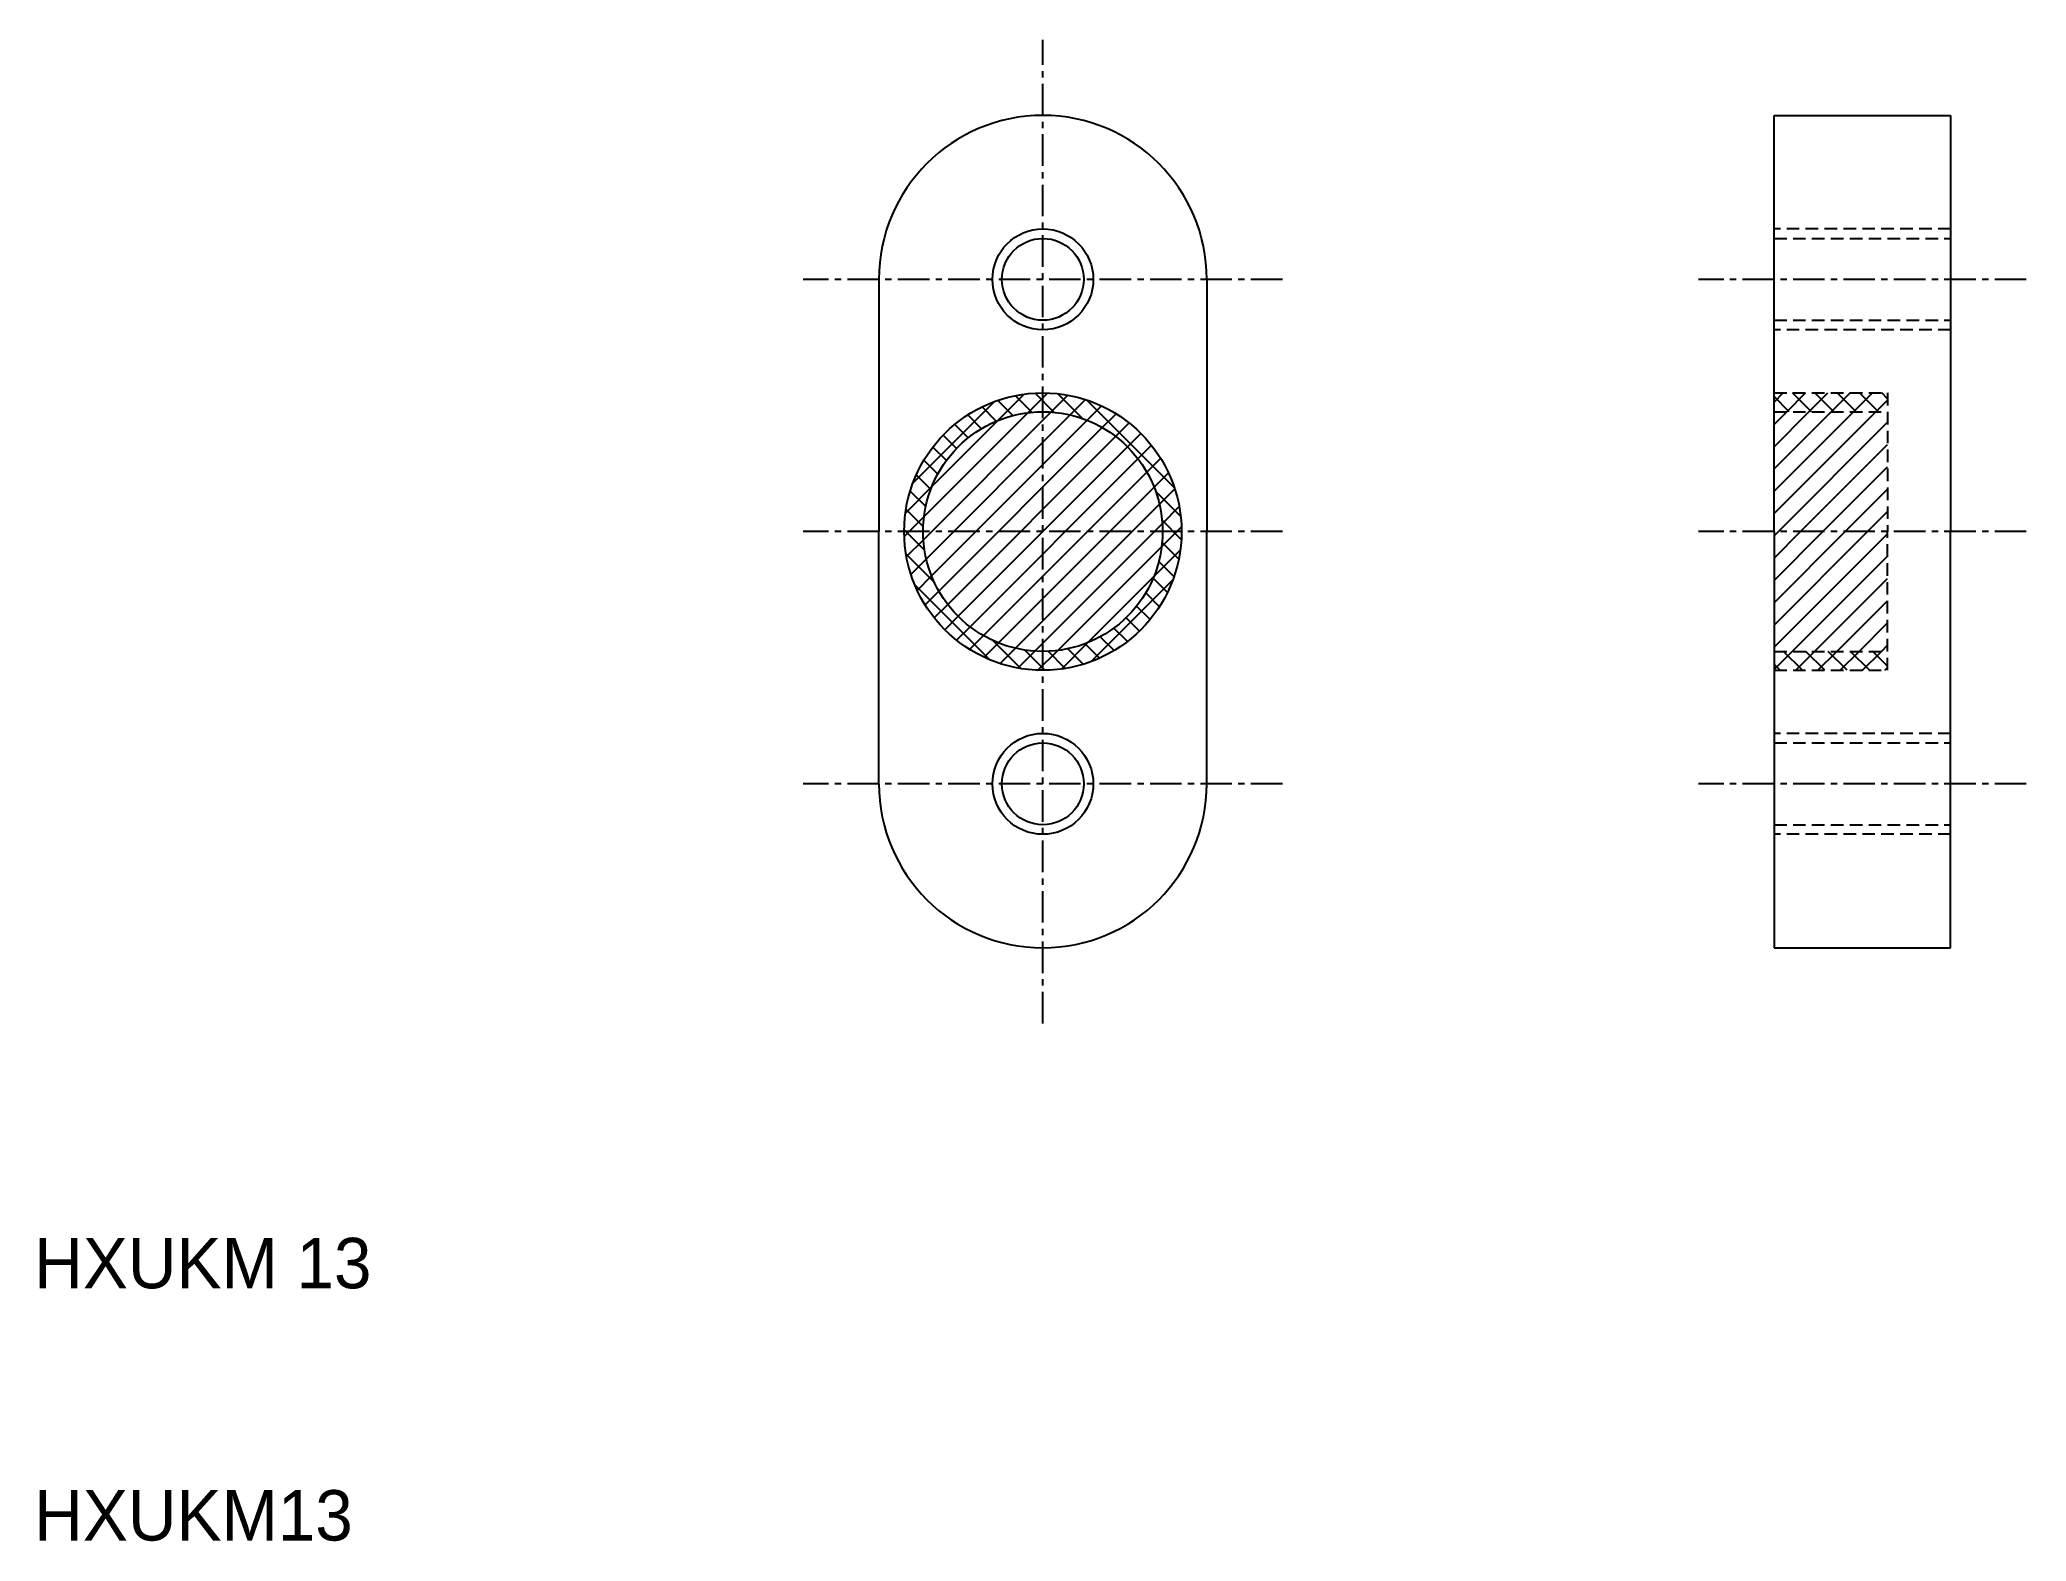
# Model space of a CAD drawing. Extents: x 10.2 to 89, y 10 to 69.5.
import ezdxf

# ---------------------------------------------------------------- set-up
doc = ezdxf.new("R2010")
doc.units = 0
doc.linetypes.add('CENTER', pattern=[2, 1.25, -0.25, 0.25, -0.25])
doc.linetypes.add('DASHED', pattern=[0.75, 0.5, -0.25])
doc.layers.get('0').update_dxf_attribs({"linetype": 'CONTINUOUS'})
doc.layers.add('CENTER', color=1, linetype='CENTER')

# ---------------------------------------------------------------- blocks, each defined once
blk = doc.blocks.new('*X15')
at = {"color": 0, "linetype": 'CONTINUOUS'}
for p, q in [((45.261, 49.68), (50.32, 54.739)), ((45.287, 50.59), (49.41, 54.713)), ((45.376, 48.912), (51.088, 54.624)), ((45.588, 48.24), (51.76, 54.412)), ((45.598, 51.786), (48.214, 54.402)), ((45.876, 47.644), (52.356, 54.124)), ((46.229, 47.112), (52.888, 53.771)), ((46.641, 46.641), (53.359, 53.359)), ((47.112, 46.229), (53.771, 52.888)), ((47.644, 45.876), (54.124, 52.356)), ((48.24, 45.588), (54.412, 51.76)), ((48.912, 45.376), (54.624, 51.088)), ((49.68, 45.261), (54.739, 50.32)), ((50.59, 45.287), (54.713, 49.41)), ((51.786, 45.598), (54.402, 48.214))]:
    blk.add_line(p, q, dxfattribs=at)
blk = doc.blocks.new('*X16')
at = {"color": 0, "linetype": 'CONTINUOUS'}
for p, q in [((79, 50.716), (83.034, 54.75)), ((79, 51.6), (82.15, 54.75)), ((79, 52.483), (81.267, 54.75)), ((79, 53.367), (80.383, 54.75)), ((79, 54.251), (79.499, 54.75)), ((79.168, 50), (83.5, 54.332)), ((80.052, 50), (83.5, 53.448)), ((80.936, 50), (83.5, 52.564)), ((81.82, 50), (83.5, 51.68)), ((82.704, 50), (83.5, 50.796)), ((79, 46.296), (82.704, 50)), ((79, 47.18), (81.82, 50)), ((79, 48.064), (80.936, 50)), ((79, 48.948), (80.052, 50)), ((79, 49.832), (79.168, 50)), ((79, 45.412), (83.5, 49.912)), ((79.721, 45.25), (83.5, 49.029)), ((80.605, 45.25), (83.5, 48.145)), ((81.489, 45.25), (83.5, 47.261)), ((82.373, 45.25), (83.5, 46.377)), ((83.257, 45.25), (83.5, 45.493))]:
    blk.add_line(p, q, dxfattribs=at)
blk = doc.blocks.new('*X17')
at = {"color": 0, "linetype": 'CONTINUOUS'}
for p, q in [((79, 55.135), (79.365, 55.5)), ((79.6, 54.75), (79, 55.35)), ((79.499, 54.75), (80.249, 55.5)), ((80.484, 54.75), (79.734, 55.5)), ((80.383, 54.75), (81.133, 55.5)), ((81.368, 54.75), (80.618, 55.5)), ((81.267, 54.75), (82.017, 55.5)), ((82.252, 54.75), (81.502, 55.5)), ((82.15, 54.75), (82.9, 55.5)), ((83.136, 54.75), (82.386, 55.5)), ((83.034, 54.75), (83.5, 55.216)), ((83.5, 55.27), (83.27, 55.5)), ((79, 44.529), (79.721, 45.25)), ((80.128, 44.5), (79.378, 45.25)), ((79.855, 44.5), (80.605, 45.25)), ((81.011, 44.5), (80.261, 45.25)), ((80.739, 44.5), (81.489, 45.25)), ((81.895, 44.5), (81.145, 45.25)), ((81.623, 44.5), (82.373, 45.25)), ((82.779, 44.5), (82.029, 45.25)), ((82.507, 44.5), (83.257, 45.25)), ((83.5, 44.663), (82.913, 45.25)), ((79.244, 44.5), (79, 44.744)), ((83.391, 44.5), (83.5, 44.609))]:
    blk.add_line(p, q, dxfattribs=at)
blk = doc.blocks.new('*X18')
at = {"color": 0, "linetype": 'CONTINUOUS'}
for p, q in [((44.844, 51.915), (48.085, 55.156)), ((48.815, 54.6), (48.213, 55.202)), ((48.214, 54.402), (49.263, 55.45)), ((49.568, 54.73), (48.908, 55.39)), ((49.41, 54.713), (50.193, 55.497)), ((50.454, 54.728), (49.691, 55.491)), ((50.32, 54.739), (50.991, 55.41)), ((51.59, 54.476), (50.599, 55.467)), ((51.088, 54.624), (51.696, 55.232)), ((55.221, 51.729), (51.729, 55.221)), ((47.567, 54.08), (47.022, 54.624)), ((48.154, 54.377), (47.588, 54.943)), ((51.76, 54.412), (52.33, 54.982)), ((52.356, 54.124), (52.903, 54.671)), ((46.581, 53.298), (46.051, 53.828)), ((47.044, 53.718), (46.511, 54.252)), ((52.888, 53.771), (53.422, 54.306)), ((53.359, 53.359), (53.889, 53.889)), ((45.832, 52.279), (45.283, 52.828)), ((46.177, 52.818), (45.641, 53.354)), ((53.771, 52.888), (54.306, 53.422)), ((54.124, 52.356), (54.671, 52.903)), ((45.554, 51.673), (44.98, 52.247)), ((54.412, 51.76), (54.982, 52.33)), ((44.55, 50.737), (45.598, 51.786)), ((45.354, 50.989), (44.739, 51.604)), ((55.467, 50.599), (54.476, 51.59)), ((54.624, 51.088), (55.232, 51.696)), ((44.503, 49.807), (45.287, 50.59)), ((45.254, 50.205), (44.572, 50.887)), ((55.491, 49.691), (54.728, 50.454)), ((54.739, 50.32), (55.41, 50.991)), ((45.307, 49.269), (44.501, 50.075)), ((44.59, 49.009), (45.261, 49.68)), ((54.713, 49.41), (55.497, 50.193)), ((45.692, 48), (44.571, 49.121)), ((44.768, 48.304), (45.376, 48.912)), ((54.402, 48.214), (55.45, 49.263)), ((55.39, 48.908), (54.73, 49.568)), ((45.018, 47.67), (45.588, 48.24)), ((51.915, 44.844), (55.156, 48.085)), ((54.943, 47.588), (54.377, 48.154)), ((55.202, 48.213), (54.6, 48.815)), ((47.885, 44.923), (44.923, 47.885)), ((45.329, 47.097), (45.876, 47.644)), ((54.624, 47.022), (54.08, 47.567)), ((45.694, 46.578), (46.229, 47.112)), ((46.111, 46.111), (46.641, 46.641)), ((53.828, 46.051), (53.298, 46.581)), ((54.252, 46.511), (53.718, 47.044)), ((46.578, 45.694), (47.112, 46.229)), ((47.097, 45.329), (47.644, 45.876)), ((52.828, 45.283), (52.279, 45.832)), ((53.354, 45.641), (52.818, 46.177)), ((47.67, 45.018), (48.24, 45.588)), ((49.121, 44.571), (48, 45.692)), ((48.304, 44.768), (48.912, 45.376)), ((49.009, 44.59), (49.68, 45.261)), ((50.075, 44.501), (49.269, 45.307)), ((49.807, 44.503), (50.59, 45.287)), ((50.887, 44.572), (50.205, 45.254)), ((50.737, 44.55), (51.786, 45.598)), ((51.604, 44.739), (50.989, 45.354)), ((52.247, 44.98), (51.673, 45.554))]:
    blk.add_line(p, q, dxfattribs=at)

msp = doc.modelspace()

# ---------------------------------------------------------------- linework, layer by layer
at = {"color": 7, "linetype": 'CONTINUOUS'}
for p, q in [((79, 50), (79, 66.5)), ((79, 66.5), (86, 66.5)), ((86, 66.5), (86, 50)), ((43.5, 60), (43.5, 50)), ((56.5, 60), (56.5, 50)), ((43.5, 40), (43.5, 50)), ((56.5, 40), (56.5, 50)), ((79, 50), (79, 33.5)), ((86, 33.5), (86, 50)), ((79, 33.5), (86, 33.5))]:
    msp.add_line(p, q, dxfattribs=at)
at = {"color": 3, "linetype": 'DASHED'}
for p, q in [((86, 62), (79, 62)), ((79, 61.621), (86, 61.621)), ((79, 58.379), (86, 58.379)), ((86, 58), (79, 58)), ((79, 55.5), (83.5, 55.5)), ((83.5, 55.5), (83.5, 54.75)), ((79, 54.75), (83.5, 54.75)), ((83.5, 54.75), (83.5, 50)), ((83.5, 45.25), (83.5, 50)), ((79, 45.25), (83.5, 45.25)), ((83.5, 44.5), (83.5, 45.25)), ((79, 44.5), (83.5, 44.5)), ((86, 42), (79, 42)), ((79, 41.621), (86, 41.621)), ((79, 38.379), (86, 38.379)), ((86, 38), (79, 38))]:
    msp.add_line(p, q, dxfattribs=at)
at = {"color": 3, "linetype": 'CONTINUOUS'}
for centre in [(50, 60), (50, 40)]:
    msp.add_circle(centre, 2, dxfattribs=at)
at = {"color": 7, "linetype": 'CONTINUOUS'}
for centre, radius in [((50, 60), 1.621), ((50, 50), 5.5), ((50, 50), 4.75), ((50, 40), 1.621)]:
    msp.add_circle(centre, radius, dxfattribs=at)
for centre, start, end in [((50, 60), 0, 180), ((50, 40), 180, 0)]:
    msp.add_arc(centre, 6.5, start, end, dxfattribs=at)
at = {"layer": 'CENTER', "color": 1, "linetype": 'CENTER'}
for p, q in [((50, 30.5), (50, 69.5)), ((59.5, 60), (40.5, 60)), ((89, 60), (76, 60)), ((59.5, 50), (40.5, 50)), ((89, 50), (76, 50)), ((59.5, 40), (40.5, 40)), ((89, 40), (76, 40))]:
    msp.add_line(p, q, dxfattribs=at)

# ---------------------------------------------------------------- block references
at = {"color": 3, "linetype": 'CONTINUOUS'}
for name in ['*X18', '*X17', '*X15', '*X16']:
    msp.add_blockref(name, (0, 0), dxfattribs=at)

# ---------------------------------------------------------------- texts
at = {"color": 7, "linetype": 'CONTINUOUS'}
for s, p in [('HXUKM 13', (10, 20)), ('HXUKM13', (10, 10))]:
    msp.add_text(s, height=2, dxfattribs=at).set_placement(p)

doc.saveas('drawing.dxf')
